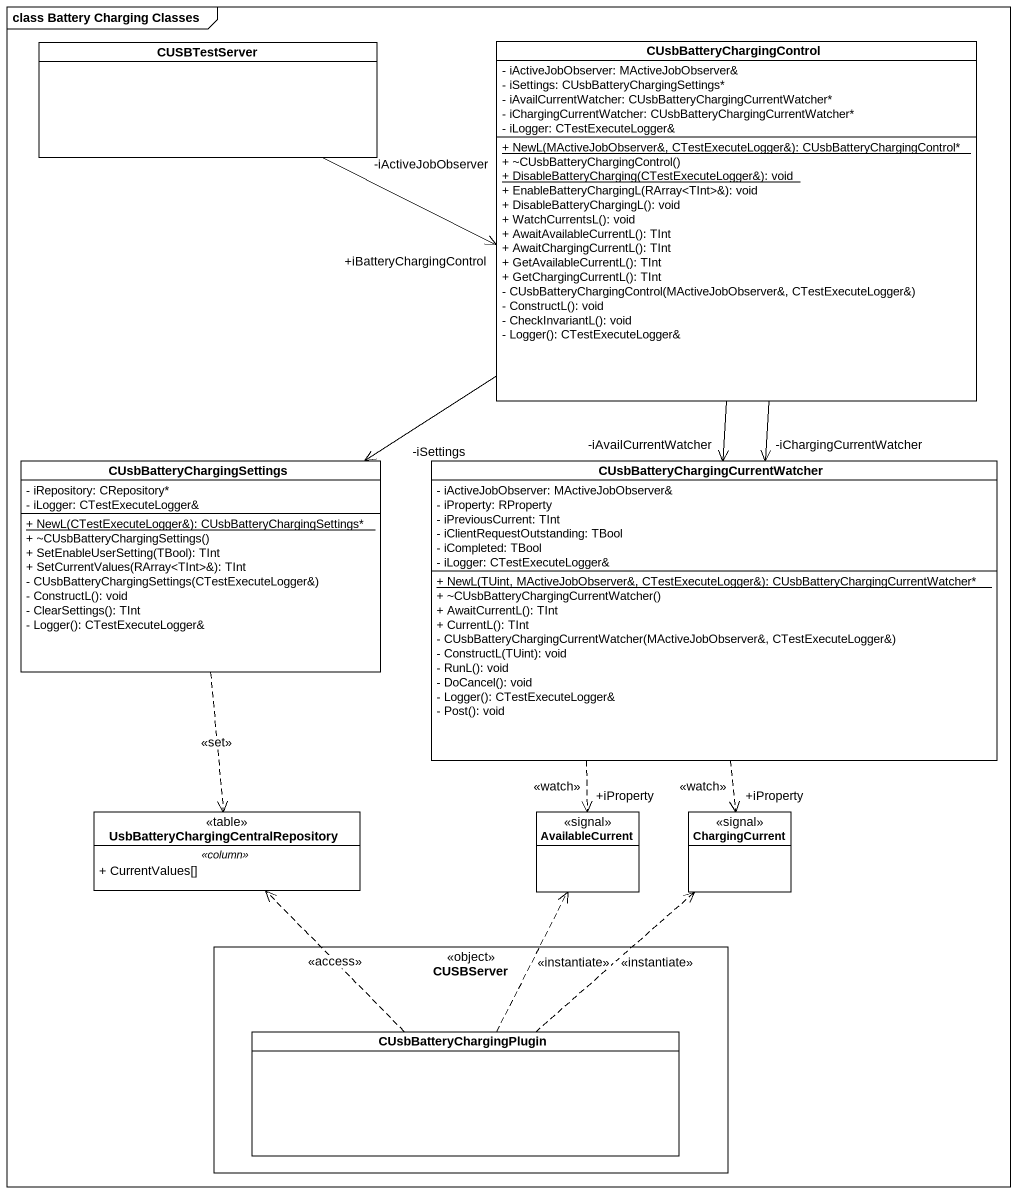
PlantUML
@startuml
mainframe class Battery Charging Classes
hide circle
hide empty members
skinparam classAttributeIconSize 0
class CUSBTestServer
class CUsbBatteryChargingControl {
  - iActiveJobObserver: MActiveJobObserver&
  - iSettings: CUsbBatteryChargingSettings*
  - iAvailCurrentWatcher: CUsbBatteryChargingCurrentWatcher*
  - iChargingCurrentWatcher: CUsbBatteryChargingCurrentWatcher*
  - iLogger: CTestExecuteLogger&
  {static} + NewL(MActiveJobObserver&, CTestExecuteLogger&): CUsbBatteryChargingControl*
  + ~CUsbBatteryChargingControl()
  {static} + DisableBatteryCharging(CTestExecuteLogger&): void
  + EnableBatteryChargingL(RArray<TInt>&): void
  + DisableBatteryChargingL(): void
  + WatchCurrentsL(): void
  + AwaitAvailableCurrentL(): TInt
  + AwaitChargingCurrentL(): TInt
  + GetAvailableCurrentL(): TInt
  + GetChargingCurrentL(): TInt
  - CUsbBatteryChargingControl(MActiveJobObserver&, CTestExecuteLogger&)
  - ConstructL(): void
  - CheckInvariantL(): void
  - Logger(): CTestExecuteLogger&
}
class CUsbBatteryChargingSettings {
  - iRepository: CRepository*
  - iLogger: CTestExecuteLogger&
  {static} + NewL(CTestExecuteLogger&): CUsbBatteryChargingSettings*
  + ~CUsbBatteryChargingSettings()
  + SetEnableUserSetting(TBool): TInt
  + SetCurrentValues(RArray<TInt>&): TInt
  - CUsbBatteryChargingSettings(CTestExecuteLogger&)
  - ConstructL(): void
  - ClearSettings(): TInt
  - Logger(): CTestExecuteLogger&
}
class "CUsbBatteryChargingCurrentWatcher" as CUsbBatteryChargingCurrentWa {
  - iActiveJobObserver: MActiveJobObserver&
  - iProperty: RProperty
  - iPreviousCurrent: TInt
  - iClientRequestOutstanding: TBool
  - iCompleted: TBool
  - iLogger: CTestExecuteLogger&
  {static} + NewL(TUint, MActiveJobObserver&, CTestExecuteLogger&): CUsbBatteryChargingCurrentWatcher*
  + ~CUsbBatteryChargingCurrentWatcher()
  + AwaitCurrentL(): TInt
  + CurrentL(): TInt
  - CUsbBatteryChargingCurrentWatcher(MActiveJobObserver&, CTestExecuteLogger&)
  - ConstructL(TUint): void
  - RunL(): void
  - DoCancel(): void
  - Logger(): CTestExecuteLogger&
  - Post(): void
}
class "UsbBatteryChargingCentralRepository" as UsbBatteryChargingCentralRep <<table>> {
  .. <<column>> ..
  + CurrentValues[]
}
class AvailableCurrent <<signal>>
class ChargingCurrent <<signal>>
rectangle CUSBServer <<object>> {
  class CUsbBatteryChargingPlugin
}
CUSBTestServer "-iActiveJobObserver" -right-> "+iBatteryChargingControl" CUsbBatteryChargingControl
CUsbBatteryChargingControl --> "-iSettings" CUsbBatteryChargingSettings
CUsbBatteryChargingControl --> "-iAvailCurrentWatcher" CUsbBatteryChargingCurrentWa
CUsbBatteryChargingControl --> "-iChargingCurrentWatcher" CUsbBatteryChargingCurrentWa
CUsbBatteryChargingSettings ..> UsbBatteryChargingCentralRep : <<set>>
CUsbBatteryChargingCurrentWa ..> "+iProperty" AvailableCurrent : <<watch>>
CUsbBatteryChargingCurrentWa ..> "+iProperty" ChargingCurrent : <<watch>>
CUsbBatteryChargingPlugin .up.> UsbBatteryChargingCentralRep : <<access>>
CUsbBatteryChargingPlugin .up.> AvailableCurrent : <<instantiate>>
CUsbBatteryChargingPlugin .up.> ChargingCurrent : <<instantiate>>
@enduml
